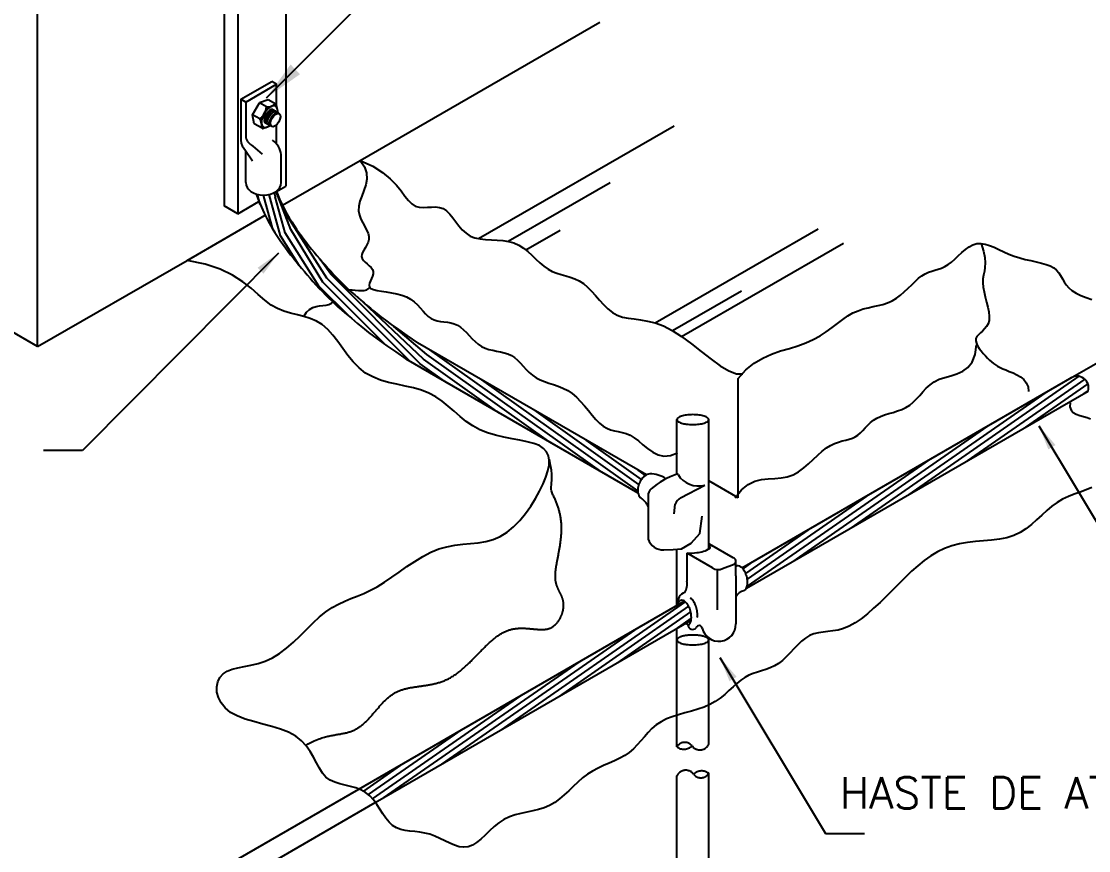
# Model space of a CAD drawing. Header units: millimetres. Extents: x -5087.1 to -5069.7, y -4777 to -4753.4.
# Drawn here: x -5080.63 to -5073.83, y -4772.96 to -4767.67 of the extents above; entities that cross this region are included whole.
import ezdxf

# ---------------------------------------------------------------- set-up
doc = ezdxf.new("R2010")
doc.units = ezdxf.units.MM
doc.header["$LTSCALE"] = 10
doc.linetypes.add('DASHEDX2', pattern=[1.5, 1, -0.5])
doc.layers.add('Termotécnica', color=7, linetype='Continuous')
doc.styles.add('r80', font='romans.shx')

msp = doc.modelspace()

# ---------------------------------------------------------------- linework, layer by layer
at = {"layer": 'Termotécnica', "color": 2}
for p, q in [((-5080.5279, -4769.7464), (-5080.5279, -4761.9472)), ((-5078.9478, -4767.4312), (-5078.9478, -4768.7247)), ((-5079.3392, -4767.5562), (-5079.3392, -4768.8497)), ((-5079.2517, -4767.6067), (-5079.2517, -4768.9002)), ((-5079.2517, -4767.6067), (-5079.2517, -4768.9002)), ((-5079.0599, -4768.1734), (-5079.1153, -4768.1926)), ((-5079.0097, -4768.2024), (-5079.0599, -4768.1734)), ((-5079.1596, -4768.2693), (-5079.1153, -4768.1926)), ((-5079.0692, -4768.2192), (-5079.1153, -4768.1926)), ((-5079.0349, -4768.2357), (-5079.036, -4768.2441)), ((-5079.0224, -4768.24), (-5079.0239, -4768.2511)), ((-5079.0104, -4768.247), (-5079.0118, -4768.258)), ((-5078.9958, -4768.2588), (-5079.0055, -4768.2084)), ((-5079.1485, -4768.3269), (-5079.1596, -4768.2693)), ((-5079.1135, -4768.2959), (-5079.1596, -4768.2693)), ((-5079.0793, -4768.3216), (-5079.0685, -4768.3155)), ((-5078.9984, -4768.2539), (-5078.9991, -4768.2603)), ((-5079.0983, -4768.3559), (-5079.1485, -4768.3269)), ((-5079.0426, -4768.3398), (-5079.091, -4768.3566)), ((-5079.0674, -4768.3286), (-5079.0565, -4768.3224)), ((-5079.0555, -4768.3352), (-5079.0445, -4768.329)), ((-5079.2025, -4768.7013), (-5079.2025, -4768.4977)), ((-5078.976, -4768.7013), (-5078.976, -4768.5235)), ((-5078.9683, -4768.846), (-5078.4727, -4768.5599)), ((-5079.0062, -4768.7584), (-5078.9478, -4768.7247)), ((-5079.2517, -4768.9002), (-5079.3392, -4768.8497)), ((-5079.2517, -4768.9002), (-5079.1178, -4768.8228)), ((-5079.5763, -4769.197), (-5079.0784, -4768.9096)), ((-5078.9943, -4769.1502), (-5080.2413, -4770.4079)), ((-5076.0647, -4770.7108), (-5076.0647, -4769.9504)), ((-5076.4558, -4770.5584), (-5076.4558, -4770.2114)), ((-5076.2532, -4771.0347), (-5076.2532, -4770.2114)), ((-5074.1503, -4770.2503), (-5073.479, -4771.3726)), ((-5080.2413, -4770.4079), (-5080.4913, -4770.4079)), ((-5076.0647, -4770.7108), (-5076.2532, -4770.6019)), ((-5076.4321, -4770.7096), (-5076.2787, -4770.6292)), ((-5076.6395, -4770.6979), (-5076.6395, -4770.9728)), ((-5076.4729, -4770.8109), (-5076.4662, -4770.7508)), ((-5076.4558, -4771.3952), (-5076.4558, -4771.0368)), ((-5076.0982, -4771.0912), (-5076.2491, -4771.0052)), ((-5076.3927, -4771.0628), (-5076.3927, -4771.2399)), ((-5076.2301, -4771.1562), (-5076.3901, -4771.0628)), ((-5076.2, -4771.1666), (-5076.2, -4771.4243)), ((-5076.1647, -4771.1606), (-5076.0904, -4771.1335)), ((-5076.0802, -4771.2075), (-5076.0802, -4771.1184)), ((-5076.0802, -4771.2075), (-5076.0802, -4771.5135)), ((-5076.4558, -4771.6154), (-5076.4558, -4771.5419)), ((-5076.1815, -4771.7267), (-5075.5102, -4772.8491)), ((-5075.5102, -4772.8491), (-5075.2602, -4772.8491))]:
    msp.add_line(p, q, dxfattribs=at)
at = {"layer": 'Termotécnica', "color": 2, "ltscale": 1.6}
for p, q in [((-5079.0709, -4768.1622), (-5077.8143, -4766.9057)), ((-5079.2329, -4768.1709), (-5079.0364, -4768.0575)), ((-5079.2027, -4768.1884), (-5079.0061, -4768.0749)), ((-5079.0061, -4768.0749), (-5079.0364, -4768.0575)), ((-5079.0061, -4768.2064), (-5079.0061, -4768.0749)), ((-5079.2329, -4768.1709), (-5079.2329, -4768.4317)), ((-5079.2027, -4768.1884), (-5079.2329, -4768.1709)), ((-5079.2027, -4768.1884), (-5079.2027, -4768.4142)), ((-5079.0061, -4768.4554), (-5079.0061, -4768.3335)), ((-5079.2034, -4768.4964), (-5079.1594, -4768.5625)), ((-5079.1574, -4768.469), (-5079.0976, -4768.5214))]:
    msp.add_line(p, q, dxfattribs=at)
at = {"layer": 'Termotécnica', "color": 3}
for p, q in [((-5080.5279, -4769.7464), (-5084.2635, -4767.5896)), ((-5078.4727, -4768.5599), (-5076.9478, -4767.6795)), ((-5080.5279, -4769.7464), (-5079.5763, -4769.197)), ((-5076.6504, -4770.5635), (-5078.1085, -4769.7217)), ((-5076.7024, -4770.6801), (-5078.1798, -4769.8271)), ((-5076.0412, -4771.1559), (-5073.9382, -4769.9417)), ((-5076.0131, -4771.2863), (-5073.8364, -4770.0295)), ((-5078.4822, -4772.5652), (-5076.4087, -4771.3681)), ((-5078.3769, -4772.651), (-5076.3657, -4771.4899))]:
    msp.add_line(p, q, dxfattribs=at)
at = {"layer": 'Termotécnica', "color": 1}
for p, q in [((-5077.7191, -4769.0585), (-5076.4729, -4768.339)), ((-5077.53, -4769.0757), (-5076.8805, -4768.7007)), ((-5079.1103, -4768.8409), (-5079.1278, -4768.777)), ((-5079.0301, -4768.9975), (-5079.0891, -4768.7819)), ((-5078.9812, -4769.04), (-5079.053, -4768.7776)), ((-5078.9508, -4769.0208), (-5079.0154, -4768.7915)), ((-5078.9145, -4769.001), (-5079.0087, -4768.7582)), ((-5078.685, -4769.3098), (-5078.9641, -4768.8722)), ((-5076.5943, -4769.5957), (-5075.555, -4768.9957)), ((-5078.8611, -4769.2299), (-5078.9812, -4769.04)), ((-5078.736, -4769.3605), (-5078.9508, -4769.0208)), ((-5078.7105, -4769.3352), (-5078.9145, -4769.001)), ((-5077.4189, -4769.1308), (-5077.1986, -4769.0037)), ((-5076.4262, -4769.6827), (-5075.3941, -4769.0869)), ((-5078.6595, -4769.2844), (-5078.7251, -4769.1943)), ((-5078.3126, -4769.7351), (-5078.7105, -4769.3352)), ((-5078.1577, -4769.8399), (-5078.685, -4769.3098)), ((-5078.0914, -4769.8556), (-5078.6595, -4769.2844)), ((-5078.5441, -4769.5534), (-5078.736, -4769.3605)), ((-5076.4846, -4769.6447), (-5076.0441, -4769.3903)), ((-5078.0706, -4769.8262), (-5078.4929, -4769.4283)), ((-5078.0497, -4769.7969), (-5078.2584, -4769.6177)), ((-5077.2586, -4770.359), (-5078.0497, -4769.7969)), ((-5076.9272, -4770.5503), (-5078.0289, -4769.7676)), ((-5077.9214, -4769.9763), (-5078.0914, -4769.8556)), ((-5077.59, -4770.1677), (-5078.0706, -4769.8262)), ((-5073.8951, -4769.9358), (-5074.9794, -4770.6895)), ((-5076.7045, -4770.6644), (-5077.6975, -4769.959)), ((-5073.8578, -4769.9537), (-5074.6075, -4770.4748)), ((-5073.8377, -4769.9835), (-5074.2357, -4770.2601)), ((-5074.1061, -4770.0386), (-5075.3513, -4770.9042)), ((-5073.8353, -4770.0256), (-5073.8638, -4770.0454)), ((-5076.6984, -4770.6247), (-5077.3661, -4770.1503)), ((-5074.4779, -4770.2533), (-5075.7231, -4771.1189)), ((-5076.6819, -4770.5923), (-5077.0347, -4770.3416)), ((-5074.8498, -4770.468), (-5076.0083, -4771.2733)), ((-5076.6558, -4770.5667), (-5076.7033, -4770.533)), ((-5075.2217, -4770.6827), (-5076.0076, -4771.229)), ((-5075.5936, -4770.8974), (-5076.0179, -4771.1924)), ((-5075.9654, -4771.1121), (-5076.0362, -4771.1613)), ((-5076.4028, -4771.3723), (-5077.5825, -4772.1924)), ((-5076.381, -4771.401), (-5077.2106, -4771.9777)), ((-5076.3682, -4771.4359), (-5076.8388, -4771.763)), ((-5076.364, -4771.4768), (-5076.4669, -4771.5483)), ((-5076.6984, -4771.534), (-5077.9544, -4772.4071)), ((-5077.081, -4771.7562), (-5078.3262, -4772.6218)), ((-5077.4529, -4771.9709), (-5078.3961, -4772.6266)), ((-5077.8248, -4772.1856), (-5078.4218, -4772.6006)), ((-5078.1966, -4772.4003), (-5078.4532, -4772.5787))]:
    msp.add_line(p, q, dxfattribs=at)
at = {"layer": 'Termotécnica', "color": 1, "linetype": 'DASHEDX2'}
for p, q in [((-5073.9382, -4769.9417), (-5072.2995, -4768.9956)), ((-5076.4558, -4772.2961), (-5076.4558, -4771.6154)), ((-5076.2532, -4772.28), (-5076.2532, -4771.6154)), ((-5076.4558, -4773.6246), (-5076.4558, -4772.481)), ((-5076.2532, -4773.6246), (-5076.2532, -4772.4649)), ((-5080.5883, -4773.7811), (-5078.4822, -4772.5652)), ((-5080.483, -4773.867), (-5078.3769, -4772.651))]:
    msp.add_line(p, q, dxfattribs=at)
at = {"layer": 'Termotécnica', "color": 2}
for points in [[(-5078.4727, -4768.5599), (-5078.4453, -4768.6006), (-5078.4324, -4768.6403), (-5078.4309, -4768.6791), (-5078.4375, -4768.7166), (-5078.4491, -4768.7528), (-5078.4626, -4768.7875), (-5078.4747, -4768.8205), (-5078.4824, -4768.8518), (-5078.4833, -4768.8812), (-5078.4783, -4768.9087), (-5078.469, -4768.9346), (-5078.4571, -4768.959), (-5078.4444, -4768.9821), (-5078.4325, -4769.0039), (-5078.4231, -4769.0246), (-5078.418, -4769.0444), (-5078.4183, -4769.0634), (-5078.423, -4769.0816), (-5078.4307, -4769.099), (-5078.44, -4769.1155), (-5078.4494, -4769.1312), (-5078.4576, -4769.1461), (-5078.4629, -4769.1601), (-5078.4641, -4769.1732), (-5078.4601, -4769.1855), (-5078.4518, -4769.1972), (-5078.4407, -4769.2084), (-5078.4281, -4769.2196), (-5078.4154, -4769.2309), (-5078.404, -4769.2426), (-5078.3953, -4769.2549), (-5078.3907, -4769.2681), (-5078.3911, -4769.2824), (-5078.3952, -4769.2973), (-5078.4014, -4769.3125), (-5078.408, -4769.3274), (-5078.4134, -4769.3418), (-5078.4157, -4769.355), (-5078.4135, -4769.3666), (-5078.4048, -4769.3762), (-5078.3887, -4769.3836), (-5078.3661, -4769.3892), (-5078.3385, -4769.3939), (-5078.3074, -4769.3984), (-5078.2743, -4769.4035), (-5078.2407, -4769.4099), (-5078.2081, -4769.4184), (-5078.1781, -4769.4298), (-5078.1518, -4769.4445), (-5078.1289, -4769.4618), (-5078.1086, -4769.4808), (-5078.0902, -4769.5005), (-5078.0731, -4769.5199), (-5078.0565, -4769.5381), (-5078.0397, -4769.5541), (-5078.022, -4769.567), (-5078.0029, -4769.576), (-5077.9826, -4769.5819), (-5077.9614, -4769.5858), (-5077.9396, -4769.5886), (-5077.9176, -4769.5914), (-5077.8957, -4769.5953), (-5077.8743, -4769.6012), (-5077.8536, -4769.6102), (-5077.834, -4769.623), (-5077.8153, -4769.639), (-5077.7969, -4769.6572), (-5077.7787, -4769.6765), (-5077.7603, -4769.696), (-5077.7413, -4769.7146), (-5077.7214, -4769.7315), (-5077.7003, -4769.7455), (-5077.6777, -4769.7561), (-5077.654, -4769.7639), (-5077.6294, -4769.7697), (-5077.6046, -4769.7746), (-5077.5799, -4769.7794), (-5077.5556, -4769.7851), (-5077.5323, -4769.7926), (-5077.5103, -4769.8029), (-5077.4899, -4769.8166), (-5077.4708, -4769.8331), (-5077.4524, -4769.8517), (-5077.4341, -4769.8714), (-5077.4155, -4769.8914), (-5077.396, -4769.9109), (-5077.3751, -4769.9289), (-5077.3523, -4769.9448), (-5077.3271, -4769.9579), (-5077.3, -4769.9688), (-5077.2714, -4769.9787), (-5077.2418, -4769.9884), (-5077.2116, -4769.9989), (-5077.1814, -4770.0113), (-5077.1516, -4770.0264), (-5077.1228, -4770.0453), (-5077.0952, -4770.0686), (-5077.0689, -4770.0954), (-5077.0436, -4770.1242), (-5077.0191, -4770.1538), (-5076.9952, -4770.1828), (-5076.9717, -4770.2099), (-5076.9485, -4770.2338), (-5076.9252, -4770.253), (-5076.9019, -4770.2669), (-5076.8782, -4770.2764), (-5076.8543, -4770.283), (-5076.83, -4770.2883), (-5076.8053, -4770.2939), (-5076.78, -4770.3011), (-5076.7542, -4770.3116), (-5076.7277, -4770.3268), (-5076.7005, -4770.3476), (-5076.6721, -4770.3718), (-5076.6421, -4770.3964), (-5076.6101, -4770.4185), (-5076.5757, -4770.4352), (-5076.5383, -4770.4435), (-5076.4976, -4770.4404), (-5076.4531, -4770.4231)], [(-5078.4727, -4768.5599), (-5078.3937, -4768.5971), (-5078.3308, -4768.6367), (-5078.2814, -4768.6773), (-5078.2429, -4768.7171), (-5078.2127, -4768.7546), (-5078.1881, -4768.7883), (-5078.1664, -4768.8166), (-5078.1452, -4768.8378), (-5078.1222, -4768.851), (-5078.0975, -4768.8576), (-5078.0717, -4768.8595), (-5078.0452, -4768.8587), (-5078.0187, -4768.8572), (-5077.9927, -4768.8568), (-5077.9677, -4768.8597), (-5077.9444, -4768.8676), (-5077.923, -4768.8821), (-5077.903, -4768.9019), (-5077.8837, -4768.9256), (-5077.8644, -4768.9513), (-5077.8443, -4768.9775), (-5077.8227, -4769.0024), (-5077.799, -4769.0244), (-5077.7723, -4769.0419), (-5077.7422, -4769.0536), (-5077.7092, -4769.0606), (-5077.6741, -4769.0643), (-5077.6377, -4769.0662), (-5077.6008, -4769.0678), (-5077.5641, -4769.0706), (-5077.5285, -4769.076), (-5077.4946, -4769.0854), (-5077.4631, -4769.1001), (-5077.4337, -4769.119), (-5077.4061, -4769.141), (-5077.3796, -4769.1648), (-5077.3538, -4769.1892), (-5077.3284, -4769.2128), (-5077.3028, -4769.2344), (-5077.2766, -4769.2528), (-5077.2494, -4769.2671), (-5077.2214, -4769.2781), (-5077.1929, -4769.2871), (-5077.1641, -4769.2952), (-5077.1354, -4769.3038), (-5077.1068, -4769.3141), (-5077.0789, -4769.3272), (-5077.0517, -4769.3445), (-5077.0255, -4769.3668), (-5076.9999, -4769.3928), (-5076.9746, -4769.4213), (-5076.949, -4769.4506), (-5076.9228, -4769.4792), (-5076.8955, -4769.5058), (-5076.8667, -4769.5286), (-5076.836, -4769.5463), (-5076.8029, -4769.558), (-5076.7673, -4769.5652), (-5076.7288, -4769.5704), (-5076.6872, -4769.5757), (-5076.6424, -4769.5834), (-5076.5941, -4769.5958), (-5076.542, -4769.6152), (-5076.486, -4769.6438), (-5076.4261, -4769.6828), (-5076.3638, -4769.729), (-5076.3007, -4769.7782), (-5076.2386, -4769.8262), (-5076.1793, -4769.8686), (-5076.1244, -4769.9012), (-5076.0758, -4769.9198), (-5076.0351, -4769.9201)], [(-5076.0647, -4769.9504), (-5076.0165, -4769.8951), (-5075.9643, -4769.8522), (-5075.9093, -4769.8193), (-5075.8526, -4769.7941), (-5075.7956, -4769.7743), (-5075.7393, -4769.7575), (-5075.6851, -4769.7414), (-5075.6341, -4769.7235), (-5075.5872, -4769.7022), (-5075.5442, -4769.678), (-5075.5045, -4769.6519), (-5075.4675, -4769.6251), (-5075.4325, -4769.5986), (-5075.3991, -4769.5736), (-5075.3665, -4769.5511), (-5075.3343, -4769.5322), (-5075.3019, -4769.5177), (-5075.2695, -4769.5069), (-5075.2372, -4769.4985), (-5075.2052, -4769.4915), (-5075.1738, -4769.4848), (-5075.1432, -4769.4772), (-5075.1135, -4769.4677), (-5075.085, -4769.4551), (-5075.0578, -4769.4388), (-5075.0319, -4769.4193), (-5075.0072, -4769.3977), (-5074.9833, -4769.3751), (-5074.9604, -4769.3525), (-5074.9381, -4769.3309), (-5074.9164, -4769.3114), (-5074.8951, -4769.295), (-5074.874, -4769.2825), (-5074.8532, -4769.2731), (-5074.8325, -4769.2657), (-5074.8119, -4769.2594), (-5074.7913, -4769.2531), (-5074.7707, -4769.2458), (-5074.7499, -4769.2364), (-5074.7288, -4769.2238), (-5074.7075, -4769.2075), (-5074.6859, -4769.1884), (-5074.6638, -4769.1678), (-5074.6413, -4769.1471), (-5074.6182, -4769.1277), (-5074.5945, -4769.1108), (-5074.57, -4769.098), (-5074.5448, -4769.0904), (-5074.5188, -4769.0891), (-5074.4919, -4769.0933), (-5074.464, -4769.1019), (-5074.435, -4769.1138), (-5074.405, -4769.1277), (-5074.3737, -4769.1425), (-5074.3412, -4769.1572), (-5074.3074, -4769.1705), (-5074.2723, -4769.1816), (-5074.2367, -4769.1908), (-5074.2012, -4769.1989), (-5074.1668, -4769.2064), (-5074.1342, -4769.2141), (-5074.1041, -4769.2226), (-5074.0775, -4769.2325), (-5074.0551, -4769.2446), (-5074.0374, -4769.2592), (-5074.0233, -4769.2761), (-5074.0115, -4769.2945), (-5074.0006, -4769.3139), (-5073.9893, -4769.3338), (-5073.9762, -4769.3534), (-5073.96, -4769.3724), (-5073.9394, -4769.3899), (-5073.9133, -4769.4057), (-5073.8827, -4769.42), (-5073.8489, -4769.4332), (-5073.8132, -4769.4459)], [(-5074.5188, -4769.0891), (-5074.5029, -4769.1382), (-5074.4945, -4769.1788), (-5074.4919, -4769.2127), (-5074.4935, -4769.2415), (-5074.4976, -4769.2669), (-5074.5025, -4769.2905), (-5074.5064, -4769.3142), (-5074.5077, -4769.3395), (-5074.5052, -4769.3677), (-5074.4996, -4769.3983), (-5074.4921, -4769.4304), (-5074.4838, -4769.4629), (-5074.476, -4769.4951), (-5074.47, -4769.5259), (-5074.4668, -4769.5544), (-5074.4677, -4769.5797), (-5074.4734, -4769.6011), (-5074.4832, -4769.619), (-5074.4955, -4769.6343), (-5074.5092, -4769.6475), (-5074.5229, -4769.6595), (-5074.5353, -4769.671), (-5074.545, -4769.6827), (-5074.5508, -4769.6953), (-5074.5516, -4769.7095), (-5074.5479, -4769.7248), (-5074.5406, -4769.741), (-5074.5304, -4769.7576), (-5074.518, -4769.7742), (-5074.5044, -4769.7904), (-5074.4903, -4769.8058), (-5074.4766, -4769.8199), (-5074.4637, -4769.8324), (-5074.4514, -4769.8436), (-5074.4392, -4769.8536), (-5074.4265, -4769.8627), (-5074.4128, -4769.8712), (-5074.3977, -4769.8793), (-5074.3805, -4769.8873), (-5074.3608, -4769.8955), (-5074.3384, -4769.9042), (-5074.3143, -4769.9139), (-5074.29, -4769.9255), (-5074.267, -4769.9394), (-5074.2465, -4769.9565), (-5074.2302, -4769.9775), (-5074.2193, -4770.0028), (-5074.2154, -4770.0334)], [(-5073.8136, -4770.6445), (-5073.8498, -4770.6597), (-5073.8871, -4770.6736), (-5073.9247, -4770.6873), (-5073.9622, -4770.7021), (-5073.999, -4770.719), (-5074.0343, -4770.7392), (-5074.068, -4770.7634), (-5074.1004, -4770.7908), (-5074.1324, -4770.8201), (-5074.1646, -4770.85), (-5074.1977, -4770.8792), (-5074.2326, -4770.9064), (-5074.2699, -4770.9303), (-5074.3104, -4770.9497), (-5074.3545, -4770.9637), (-5074.4017, -4770.9733), (-5074.4512, -4770.9797), (-5074.5022, -4770.9846), (-5074.5539, -4770.9891), (-5074.6054, -4770.9948), (-5074.6561, -4771.0029), (-5074.7051, -4771.015), (-5074.7518, -4771.032), (-5074.7963, -4771.0537), (-5074.8391, -4771.0797), (-5074.8806, -4771.1095), (-5074.9211, -4771.1424), (-5074.9609, -4771.178), (-5075.0006, -4771.2158), (-5075.0405, -4771.2552), (-5075.0808, -4771.2956), (-5075.1214, -4771.3361), (-5075.1621, -4771.3759), (-5075.2026, -4771.4138), (-5075.2427, -4771.4489), (-5075.2821, -4771.4803), (-5075.3207, -4771.507), (-5075.3581, -4771.528), (-5075.3941, -4771.5427), (-5075.4288, -4771.5523), (-5075.4621, -4771.5582), (-5075.4942, -4771.5621), (-5075.525, -4771.5654), (-5075.5546, -4771.5697), (-5075.5831, -4771.5765), (-5075.6103, -4771.5873), (-5075.6365, -4771.6032), (-5075.6619, -4771.6234), (-5075.6866, -4771.6467), (-5075.7109, -4771.6718), (-5075.735, -4771.6974), (-5075.7593, -4771.7224), (-5075.784, -4771.7454), (-5075.8092, -4771.7652), (-5075.8352, -4771.7809), (-5075.8618, -4771.7933), (-5075.8888, -4771.8033), (-5075.916, -4771.8119), (-5075.9433, -4771.8203), (-5075.9703, -4771.8294), (-5075.9969, -4771.8404), (-5076.0229, -4771.8542), (-5076.0481, -4771.8715), (-5076.0731, -4771.8919), (-5076.0983, -4771.9143), (-5076.1242, -4771.9379), (-5076.1513, -4771.9618), (-5076.1802, -4771.9851), (-5076.2114, -4772.0069), (-5076.2455, -4772.0262), (-5076.2826, -4772.0424), (-5076.3221, -4772.0562), (-5076.3631, -4772.0684), (-5076.4046, -4772.0799), (-5076.4457, -4772.0915), (-5076.4855, -4772.1041), (-5076.5229, -4772.1186), (-5076.5571, -4772.1359), (-5076.5874, -4772.1565), (-5076.6145, -4772.1798), (-5076.6392, -4772.2051), (-5076.6625, -4772.2315), (-5076.6852, -4772.2582), (-5076.7082, -4772.2843), (-5076.7325, -4772.3091), (-5076.7589, -4772.3316), (-5076.7882, -4772.3513), (-5076.8199, -4772.3688), (-5076.8534, -4772.3848), (-5076.888, -4772.4002), (-5076.9233, -4772.4157), (-5076.9584, -4772.4321), (-5076.9929, -4772.4503), (-5077.026, -4772.471), (-5077.0574, -4772.4947), (-5077.0874, -4772.5208), (-5077.1165, -4772.5482), (-5077.1451, -4772.5759), (-5077.174, -4772.6029), (-5077.2034, -4772.6282), (-5077.2341, -4772.6508), (-5077.2665, -4772.6697), (-5077.3009, -4772.6842), (-5077.3369, -4772.6952), (-5077.3741, -4772.7041), (-5077.4119, -4772.7119), (-5077.4496, -4772.72), (-5077.4868, -4772.7297), (-5077.5229, -4772.7421), (-5077.5573, -4772.7586), (-5077.5897, -4772.7799), (-5077.6201, -4772.8047), (-5077.6492, -4772.8314), (-5077.6771, -4772.8583), (-5077.7044, -4772.8837), (-5077.7314, -4772.9058), (-5077.7584, -4772.923), (-5077.7858, -4772.9336), (-5077.8141, -4772.9363), (-5077.8431, -4772.9323), (-5077.8728, -4772.9231), (-5077.9031, -4772.9102), (-5077.934, -4772.8953), (-5077.9653, -4772.8798), (-5077.9971, -4772.8653), (-5078.0292, -4772.8535), (-5078.0616, -4772.8454), (-5078.0939, -4772.8401), (-5078.1257, -4772.8365), (-5078.1568, -4772.8331), (-5078.1868, -4772.8288), (-5078.2154, -4772.8222), (-5078.2421, -4772.8121), (-5078.2667, -4772.7972), (-5078.2889, -4772.7766), (-5078.3094, -4772.7513), (-5078.3289, -4772.723), (-5078.3483, -4772.693), (-5078.3682, -4772.6629), (-5078.3894, -4772.6341), (-5078.4127, -4772.6082), (-5078.4388, -4772.5866), (-5078.4683, -4772.5704), (-5078.5003, -4772.5584), (-5078.534, -4772.5491), (-5078.5683, -4772.541), (-5078.6021, -4772.5325), (-5078.6345, -4772.522), (-5078.6645, -4772.5079), (-5078.6911, -4772.4888), (-5078.7136, -4772.4634), (-5078.7333, -4772.433), (-5078.7519, -4772.3989), (-5078.7708, -4772.3627), (-5078.7919, -4772.326), (-5078.8167, -4772.2903), (-5078.8468, -4772.257), (-5078.884, -4772.2278), (-5078.9291, -4772.2037), (-5078.9806, -4772.1837), (-5079.0363, -4772.1667), (-5079.094, -4772.1511), (-5079.1513, -4772.1356), (-5079.2062, -4772.119), (-5079.2563, -4772.0997), (-5079.2995, -4772.0766), (-5079.3339, -4772.0486), (-5079.3595, -4772.0168), (-5079.3766, -4771.9828), (-5079.3856, -4771.9479), (-5079.3867, -4771.9138), (-5079.3805, -4771.8818), (-5079.3671, -4771.8535), (-5079.347, -4771.8304), (-5079.3206, -4771.8135), (-5079.2887, -4771.8013), (-5079.2521, -4771.7923), (-5079.2119, -4771.7845), (-5079.169, -4771.7761), (-5079.1241, -4771.7654), (-5079.0783, -4771.7505), (-5079.0324, -4771.7296), (-5078.9872, -4771.7016), (-5078.9427, -4771.6675), (-5078.8991, -4771.6292), (-5078.8562, -4771.5884), (-5078.8139, -4771.5469), (-5078.7724, -4771.5065), (-5078.7314, -4771.469), (-5078.6911, -4771.436), (-5078.6512, -4771.409), (-5078.6117, -4771.3868), (-5078.5721, -4771.3682), (-5078.5323, -4771.3515), (-5078.4919, -4771.3354), (-5078.4507, -4771.3184), (-5078.4083, -4771.2991), (-5078.3646, -4771.2759), (-5078.3193, -4771.248), (-5078.2725, -4771.2163), (-5078.2245, -4771.1824), (-5078.1754, -4771.148), (-5078.1255, -4771.1146), (-5078.0749, -4771.0837), (-5078.024, -4771.0569), (-5077.9728, -4771.0357), (-5077.9217, -4771.0212), (-5077.8707, -4771.0119), (-5077.8202, -4771.0059), (-5077.7703, -4771.0012), (-5077.7212, -4770.9958), (-5077.6732, -4770.9878), (-5077.6264, -4770.975), (-5077.5811, -4770.9556), (-5077.5374, -4770.9282), (-5077.4958, -4770.8937), (-5077.4566, -4770.8535), (-5077.42, -4770.8092), (-5077.3866, -4770.7623), (-5077.3565, -4770.7142), (-5077.3302, -4770.6665), (-5077.308, -4770.6206), (-5077.2903, -4770.5778), (-5077.2775, -4770.5384), (-5077.2701, -4770.5024), (-5077.2687, -4770.4701), (-5077.2736, -4770.4413), (-5077.2855, -4770.4162), (-5077.3047, -4770.3949), (-5077.3317, -4770.3774), (-5077.3668, -4770.3636), (-5077.4086, -4770.3525), (-5077.4556, -4770.3429), (-5077.5061, -4770.3337), (-5077.5586, -4770.3236), (-5077.6114, -4770.3115), (-5077.6629, -4770.2962), (-5077.7116, -4770.2766), (-5077.7563, -4770.2518), (-5077.7977, -4770.2229), (-5077.8367, -4770.1912), (-5077.8745, -4770.1583), (-5077.9122, -4770.1255), (-5077.9508, -4770.0943), (-5077.9914, -4770.0661), (-5078.0352, -4770.0423), (-5078.0827, -4770.0238), (-5078.1333, -4770.0094), (-5078.1858, -4769.9975), (-5078.2392, -4769.9863), (-5078.2923, -4769.9742), (-5078.344, -4769.9593), (-5078.3932, -4769.9401), (-5078.4388, -4769.9148), (-5078.48, -4769.8823), (-5078.5174, -4769.8441), (-5078.552, -4769.8021), (-5078.5846, -4769.7584), (-5078.6163, -4769.7149), (-5078.6479, -4769.6738), (-5078.6804, -4769.6369), (-5078.7148, -4769.6064), (-5078.7517, -4769.5835), (-5078.7909, -4769.5669), (-5078.8317, -4769.5545), (-5078.8736, -4769.5441), (-5078.9161, -4769.5338), (-5078.9586, -4769.5213), (-5079.0005, -4769.5047), (-5079.0413, -4769.4818), (-5079.081, -4769.4514), (-5079.1223, -4769.4148), (-5079.1681, -4769.3746), (-5079.2216, -4769.3328), (-5079.286, -4769.2919), (-5079.3643, -4769.2541), (-5079.4598, -4769.2218), (-5079.5763, -4769.197)], [(-5078.5443, -4769.3849), (-5078.5423, -4769.3845), (-5078.5236, -4769.3846), (-5078.5042, -4769.3865), (-5078.4846, -4769.3887), (-5078.4655, -4769.3899), (-5078.4475, -4769.3888), (-5078.4311, -4769.3841), (-5078.4171, -4769.3743)], [(-5078.8317, -4769.5545), (-5078.8147, -4769.5277), (-5078.7956, -4769.5094), (-5078.7751, -4769.4979), (-5078.7537, -4769.4912), (-5078.7322, -4769.4877), (-5078.711, -4769.4856), (-5078.6909, -4769.483), (-5078.6724, -4769.4782), (-5078.656, -4769.4698), (-5078.647, -4769.4629)], [(-5076.0852, -4770.7095), (-5076.0444, -4770.6589), (-5076.0024, -4770.6249), (-5075.9597, -4770.604), (-5075.9168, -4770.5928), (-5075.8741, -4770.5878), (-5075.8323, -4770.5857), (-5075.7917, -4770.5829), (-5075.7528, -4770.5761), (-5075.716, -4770.5626), (-5075.6813, -4770.5432), (-5075.6483, -4770.5195), (-5075.617, -4770.493), (-5075.5871, -4770.4655), (-5075.5583, -4770.4385), (-5075.5305, -4770.4135), (-5075.5035, -4770.3922), (-5075.4771, -4770.3758), (-5075.4514, -4770.3636), (-5075.4265, -4770.3546), (-5075.4026, -4770.3477), (-5075.3798, -4770.342), (-5075.3582, -4770.3363), (-5075.3381, -4770.3297), (-5075.3195, -4770.321), (-5075.3024, -4770.3096), (-5075.2865, -4770.2958), (-5075.2711, -4770.2804), (-5075.2557, -4770.264), (-5075.2397, -4770.2473), (-5075.2226, -4770.231), (-5075.2039, -4770.2158), (-5075.1829, -4770.2024), (-5075.1594, -4770.1913), (-5075.1337, -4770.182), (-5075.1066, -4770.1736), (-5075.0787, -4770.1654), (-5075.0506, -4770.1566), (-5075.0231, -4770.1466), (-5074.9967, -4770.1344), (-5074.9722, -4770.1194), (-5074.9499, -4770.1011), (-5074.9292, -4770.0801), (-5074.9091, -4770.0576), (-5074.8887, -4770.0343), (-5074.8671, -4770.0115), (-5074.8433, -4769.9899), (-5074.8163, -4769.9707), (-5074.7852, -4769.9548), (-5074.7497, -4769.9426), (-5074.7114, -4769.9318), (-5074.6725, -4769.9195), (-5074.6352, -4769.9028), (-5074.6018, -4769.8788), (-5074.5744, -4769.8447), (-5074.5553, -4769.7974), (-5074.5467, -4769.7342)], [(-5073.9502, -4770.1039), (-5073.9524, -4770.1312), (-5073.9454, -4770.1516), (-5073.9311, -4770.1667), (-5073.9117, -4770.1776), (-5073.8889, -4770.1857), (-5073.8649, -4770.1924), (-5073.8416, -4770.1989), (-5073.8209, -4770.2066)], [(-5078.82, -4772.2866), (-5078.8051, -4772.2779), (-5078.7913, -4772.2703), (-5078.7785, -4772.2637), (-5078.7665, -4772.258), (-5078.7553, -4772.2531), (-5078.7448, -4772.2489), (-5078.735, -4772.2453), (-5078.7258, -4772.2421), (-5078.7171, -4772.2392), (-5078.7088, -4772.2367), (-5078.701, -4772.2344), (-5078.6934, -4772.2324), (-5078.6862, -4772.2305), (-5078.6792, -4772.2288), (-5078.6723, -4772.2273), (-5078.6656, -4772.2259), (-5078.6589, -4772.2245), (-5078.6523, -4772.2233), (-5078.6458, -4772.222), (-5078.6393, -4772.2209), (-5078.6328, -4772.2197), (-5078.6264, -4772.2186), (-5078.6201, -4772.2176), (-5078.6139, -4772.2165), (-5078.6077, -4772.2154), (-5078.6015, -4772.2144), (-5078.5955, -4772.2133), (-5078.5895, -4772.2122), (-5078.5835, -4772.211), (-5078.5777, -4772.2098), (-5078.5718, -4772.2086), (-5078.5661, -4772.2073), (-5078.5604, -4772.206), (-5078.5548, -4772.2045), (-5078.5493, -4772.203), (-5078.5438, -4772.2014), (-5078.5384, -4772.1997), (-5078.5331, -4772.1978), (-5078.5278, -4772.1959), (-5078.5226, -4772.1939), (-5078.5175, -4772.1917), (-5078.5125, -4772.1894), (-5078.5075, -4772.187), (-5078.5026, -4772.1844), (-5078.4977, -4772.1818), (-5078.4929, -4772.179), (-5078.4882, -4772.1761), (-5078.4835, -4772.1731), (-5078.4789, -4772.17), (-5078.4743, -4772.1668), (-5078.4698, -4772.1635), (-5078.4654, -4772.1601), (-5078.461, -4772.1566), (-5078.4566, -4772.153), (-5078.4523, -4772.1493), (-5078.448, -4772.1455), (-5078.4438, -4772.1417), (-5078.4396, -4772.1378), (-5078.4355, -4772.1338), (-5078.4314, -4772.1298), (-5078.4273, -4772.1257), (-5078.4232, -4772.1216), (-5078.4192, -4772.1174), (-5078.4152, -4772.1131), (-5078.4112, -4772.1088), (-5078.4073, -4772.1045), (-5078.4034, -4772.1001), (-5078.3995, -4772.0957), (-5078.3956, -4772.0913), (-5078.3917, -4772.0869), (-5078.3878, -4772.0824), (-5078.384, -4772.078), (-5078.3801, -4772.0735), (-5078.3763, -4772.069), (-5078.3725, -4772.0645), (-5078.3686, -4772.06), (-5078.3648, -4772.0556), (-5078.361, -4772.0511), (-5078.3571, -4772.0467), (-5078.3533, -4772.0423), (-5078.3495, -4772.0379), (-5078.3456, -4772.0335), (-5078.3417, -4772.0292), (-5078.3378, -4772.0249), (-5078.334, -4772.0206), (-5078.33, -4772.0164), (-5078.3261, -4772.0123), (-5078.3221, -4772.0082), (-5078.3182, -4772.0041), (-5078.3142, -4772.0001), (-5078.3101, -4771.9962), (-5078.3061, -4771.9924), (-5078.302, -4771.9886), (-5078.2978, -4771.9849), (-5078.2937, -4771.9813), (-5078.2894, -4771.9778), (-5078.2852, -4771.9744), (-5078.2809, -4771.9711), (-5078.2766, -4771.9678), (-5078.2722, -4771.9647), (-5078.2678, -4771.9617), (-5078.2633, -4771.9588), (-5078.2588, -4771.9559), (-5078.2542, -4771.9532), (-5078.2496, -4771.9507), (-5078.2449, -4771.9482), (-5078.2402, -4771.9458), (-5078.2354, -4771.9436), (-5078.2306, -4771.9414), (-5078.2257, -4771.9394), (-5078.2208, -4771.9374), (-5078.2159, -4771.9356), (-5078.2108, -4771.9338), (-5078.2058, -4771.9321), (-5078.2007, -4771.9305), (-5078.1955, -4771.929), (-5078.1903, -4771.9276), (-5078.1851, -4771.9262), (-5078.1798, -4771.9249), (-5078.1745, -4771.9236), (-5078.1692, -4771.9225), (-5078.1638, -4771.9213), (-5078.1584, -4771.9203), (-5078.1529, -4771.9192), (-5078.1475, -4771.9182), (-5078.142, -4771.9173), (-5078.1364, -4771.9164), (-5078.1308, -4771.9155), (-5078.1253, -4771.9146), (-5078.1196, -4771.9138), (-5078.114, -4771.913), (-5078.1083, -4771.9121), (-5078.1026, -4771.9113), (-5078.0969, -4771.9105), (-5078.0912, -4771.9097), (-5078.0854, -4771.9089), (-5078.0797, -4771.9081), (-5078.0739, -4771.9073), (-5078.0681, -4771.9064), (-5078.0623, -4771.9056), (-5078.0564, -4771.9047), (-5078.0506, -4771.9038), (-5078.0447, -4771.9028), (-5078.0389, -4771.9018), (-5078.033, -4771.9008), (-5078.0272, -4771.8997), (-5078.0213, -4771.8986), (-5078.0154, -4771.8974), (-5078.0095, -4771.8961), (-5078.0036, -4771.8948), (-5077.9977, -4771.8934), (-5077.9919, -4771.892), (-5077.986, -4771.8905), (-5077.9801, -4771.8889), (-5077.9742, -4771.8872), (-5077.9684, -4771.8854), (-5077.9625, -4771.8835), (-5077.9567, -4771.8816), (-5077.9508, -4771.8795), (-5077.945, -4771.8773), (-5077.9392, -4771.875), (-5077.9334, -4771.8726), (-5077.9276, -4771.8701), (-5077.9218, -4771.8675), (-5077.916, -4771.8647), (-5077.9103, -4771.8619), (-5077.9045, -4771.8589), (-5077.8988, -4771.8557), (-5077.8931, -4771.8525), (-5077.8875, -4771.8491), (-5077.8818, -4771.8456), (-5077.8762, -4771.8419), (-5077.8706, -4771.8382), (-5077.865, -4771.8343), (-5077.8594, -4771.8303), (-5077.8539, -4771.8263), (-5077.8483, -4771.8221), (-5077.8428, -4771.8178), (-5077.8373, -4771.8134), (-5077.8318, -4771.8089), (-5077.8264, -4771.8043), (-5077.8209, -4771.7997), (-5077.8155, -4771.795), (-5077.8101, -4771.7902), (-5077.8047, -4771.7853), (-5077.7993, -4771.7804), (-5077.7939, -4771.7754), (-5077.7886, -4771.7703), (-5077.7833, -4771.7653), (-5077.7779, -4771.7601), (-5077.7726, -4771.755), (-5077.7674, -4771.7498), (-5077.7621, -4771.7445), (-5077.7568, -4771.7393), (-5077.7516, -4771.734), (-5077.7463, -4771.7287), (-5077.7411, -4771.7234), (-5077.7359, -4771.7181), (-5077.7307, -4771.7128), (-5077.7255, -4771.7075), (-5077.7203, -4771.7022), (-5077.7151, -4771.6969), (-5077.71, -4771.6916), (-5077.7048, -4771.6864), (-5077.6997, -4771.6812), (-5077.6946, -4771.676), (-5077.6894, -4771.6708), (-5077.6843, -4771.6657), (-5077.6792, -4771.6607), (-5077.6741, -4771.6557), (-5077.669, -4771.6507), (-5077.6639, -4771.6459), (-5077.6589, -4771.641), (-5077.6538, -4771.6363), (-5077.6487, -4771.6316), (-5077.6437, -4771.627), (-5077.6386, -4771.6225), (-5077.6336, -4771.6181), (-5077.6285, -4771.6138), (-5077.6235, -4771.6095), (-5077.6185, -4771.6054), (-5077.6134, -4771.6014), (-5077.6084, -4771.5975), (-5077.6034, -4771.5937), (-5077.5984, -4771.59), (-5077.5933, -4771.5865), (-5077.5883, -4771.5831), (-5077.5833, -4771.5798), (-5077.5783, -4771.5767), (-5077.5733, -4771.5737), (-5077.5683, -4771.5708), (-5077.5633, -4771.5681), (-5077.5583, -4771.5655), (-5077.5533, -4771.5631), (-5077.5483, -4771.5609), (-5077.5433, -4771.5587), (-5077.5383, -4771.5567), (-5077.5333, -4771.5549), (-5077.5283, -4771.5531), (-5077.5233, -4771.5515), (-5077.5183, -4771.5501), (-5077.5134, -4771.5487), (-5077.5084, -4771.5475), (-5077.5035, -4771.5464), (-5077.4985, -4771.5454), (-5077.4936, -4771.5445), (-5077.4887, -4771.5437), (-5077.4838, -4771.543), (-5077.4789, -4771.5424), (-5077.474, -4771.5419), (-5077.4692, -4771.5415), (-5077.4643, -4771.5412), (-5077.4595, -4771.5409), (-5077.4547, -4771.5407), (-5077.4499, -4771.5406), (-5077.4451, -4771.5405), (-5077.4404, -4771.5405), (-5077.4356, -4771.5406), (-5077.4309, -4771.5407), (-5077.4262, -4771.5409), (-5077.4216, -4771.5411), (-5077.4169, -4771.5414), (-5077.4123, -4771.5417), (-5077.4077, -4771.542), (-5077.4031, -4771.5423), (-5077.3986, -4771.5427), (-5077.3941, -4771.5431), (-5077.3896, -4771.5435), (-5077.3851, -4771.5439), (-5077.3807, -4771.5444), (-5077.3763, -4771.5448), (-5077.372, -4771.5452), (-5077.3676, -4771.5457), (-5077.3633, -4771.5461), (-5077.3591, -4771.5465), (-5077.3548, -4771.5469), (-5077.3506, -4771.5473), (-5077.3465, -4771.5476), (-5077.3424, -4771.5479), (-5077.3383, -4771.5482), (-5077.3342, -4771.5484), (-5077.3302, -4771.5486), (-5077.3263, -4771.5488), (-5077.3224, -4771.5489), (-5077.3185, -4771.5489), (-5077.3147, -4771.5489), (-5077.3109, -4771.5488), (-5077.3071, -4771.5487), (-5077.3034, -4771.5485), (-5077.2998, -4771.5482), (-5077.2962, -4771.5478), (-5077.2926, -4771.5474), (-5077.2891, -4771.5469), (-5077.2856, -4771.5462), (-5077.2822, -4771.5455), (-5077.2789, -4771.5447), (-5077.2756, -4771.5439), (-5077.2723, -4771.5429), (-5077.2691, -4771.5418), (-5077.2659, -4771.5406), (-5077.2628, -4771.5394), (-5077.2598, -4771.538), (-5077.2568, -4771.5366), (-5077.2539, -4771.535), (-5077.251, -4771.5334), (-5077.2481, -4771.5317), (-5077.2454, -4771.53), (-5077.2426, -4771.5281), (-5077.24, -4771.5262), (-5077.2373, -4771.5242), (-5077.2348, -4771.5221), (-5077.2323, -4771.5199), (-5077.2298, -4771.5177), (-5077.2274, -4771.5154), (-5077.225, -4771.5131), (-5077.2227, -4771.5107), (-5077.2205, -4771.5082), (-5077.2183, -4771.5057), (-5077.2162, -4771.5031), (-5077.2141, -4771.5005), (-5077.2121, -4771.4978), (-5077.2101, -4771.4951), (-5077.2082, -4771.4924), (-5077.2064, -4771.4896), (-5077.2046, -4771.4867), (-5077.2028, -4771.4838), (-5077.2012, -4771.4809), (-5077.1995, -4771.478), (-5077.198, -4771.475), (-5077.1964, -4771.472), (-5077.195, -4771.469), (-5077.1936, -4771.4659), (-5077.1922, -4771.4628), (-5077.191, -4771.4597), (-5077.1897, -4771.4566), (-5077.1886, -4771.4535), (-5077.1875, -4771.4503), (-5077.1864, -4771.4472), (-5077.1854, -4771.444), (-5077.1845, -4771.4409), (-5077.1836, -4771.4377), (-5077.1828, -4771.4346), (-5077.182, -4771.4314), (-5077.1813, -4771.4282), (-5077.1806, -4771.4251), (-5077.18, -4771.4219), (-5077.1795, -4771.4188), (-5077.179, -4771.4157), (-5077.1786, -4771.4126), (-5077.1783, -4771.4095), (-5077.178, -4771.4064), (-5077.1778, -4771.4034), (-5077.1776, -4771.4004), (-5077.1775, -4771.3974), (-5077.1774, -4771.3944), (-5077.1774, -4771.3915), (-5077.1775, -4771.3886), (-5077.1776, -4771.3857), (-5077.1778, -4771.3829), (-5077.178, -4771.3801), (-5077.1783, -4771.3773), (-5077.1787, -4771.3746), (-5077.1791, -4771.3719), (-5077.1795, -4771.3693), (-5077.1801, -4771.3667), (-5077.1806, -4771.3641), (-5077.1812, -4771.3615), (-5077.1819, -4771.359), (-5077.1826, -4771.3565), (-5077.1833, -4771.354), (-5077.1841, -4771.3516), (-5077.1849, -4771.3492), (-5077.1858, -4771.3468), (-5077.1867, -4771.3444), (-5077.1876, -4771.342), (-5077.1886, -4771.3397), (-5077.1895, -4771.3373), (-5077.1906, -4771.335), (-5077.1916, -4771.3327), (-5077.1926, -4771.3304), (-5077.1937, -4771.3281), (-5077.1948, -4771.3258), (-5077.1959, -4771.3235), (-5077.1971, -4771.3213), (-5077.1982, -4771.319), (-5077.1993, -4771.3167), (-5077.2005, -4771.3144), (-5077.2016, -4771.3121), (-5077.2028, -4771.3098), (-5077.204, -4771.3075), (-5077.2051, -4771.3051), (-5077.2063, -4771.3028), (-5077.2075, -4771.3005), (-5077.2086, -4771.2981), (-5077.2098, -4771.2957), (-5077.2109, -4771.2933), (-5077.212, -4771.2908), (-5077.2131, -4771.2884), (-5077.2142, -4771.2859), (-5077.2153, -4771.2834), (-5077.2163, -4771.2808), (-5077.2174, -4771.2783), (-5077.2184, -4771.2757), (-5077.2193, -4771.273), (-5077.2203, -4771.2703), (-5077.2212, -4771.2676), (-5077.2221, -4771.2648), (-5077.2229, -4771.262), (-5077.2237, -4771.2592), (-5077.2245, -4771.2563), (-5077.2252, -4771.2534), (-5077.2259, -4771.2504), (-5077.2266, -4771.2473), (-5077.2272, -4771.2442), (-5077.2277, -4771.2411), (-5077.2282, -4771.2379), (-5077.2287, -4771.2346), (-5077.229, -4771.2313), (-5077.2294, -4771.2279), (-5077.2297, -4771.2244), (-5077.2299, -4771.2209), (-5077.23, -4771.2173), (-5077.2301, -4771.2137), (-5077.2302, -4771.2099), (-5077.2301, -4771.2061), (-5077.23, -4771.2023), (-5077.2299, -4771.1984), (-5077.2297, -4771.1944), (-5077.2294, -4771.1903), (-5077.2291, -4771.1862), (-5077.2287, -4771.182), (-5077.2283, -4771.1777), (-5077.2278, -4771.1734), (-5077.2273, -4771.169), (-5077.2267, -4771.1646), (-5077.2261, -4771.1601), (-5077.2254, -4771.1555), (-5077.2247, -4771.1509), (-5077.224, -4771.1462), (-5077.2232, -4771.1415), (-5077.2224, -4771.1367), (-5077.2216, -4771.1319), (-5077.2207, -4771.127), (-5077.2198, -4771.1221), (-5077.2189, -4771.1171), (-5077.218, -4771.1121), (-5077.217, -4771.107), (-5077.2161, -4771.1019), (-5077.2151, -4771.0968), (-5077.2141, -4771.0916), (-5077.2131, -4771.0864), (-5077.2121, -4771.0811), (-5077.2111, -4771.0758), (-5077.2101, -4771.0704), (-5077.2091, -4771.0651), (-5077.2081, -4771.0597), (-5077.2071, -4771.0542), (-5077.2061, -4771.0487), (-5077.2051, -4771.0432), (-5077.2041, -4771.0377), (-5077.2032, -4771.0322), (-5077.2023, -4771.0266), (-5077.2013, -4771.021), (-5077.2004, -4771.0154), (-5077.1996, -4771.0097), (-5077.1987, -4771.0041), (-5077.1979, -4770.9984), (-5077.1971, -4770.9927), (-5077.1964, -4770.987), (-5077.1957, -4770.9812), (-5077.195, -4770.9755), (-5077.1944, -4770.9697), (-5077.1938, -4770.964), (-5077.1932, -4770.9582), (-5077.1927, -4770.9524), (-5077.1923, -4770.9466), (-5077.1919, -4770.9408), (-5077.1915, -4770.935), (-5077.1912, -4770.9292), (-5077.191, -4770.9235), (-5077.1909, -4770.9177), (-5077.1908, -4770.9119), (-5077.1907, -4770.9061), (-5077.1907, -4770.9003), (-5077.1909, -4770.8945), (-5077.191, -4770.8887), (-5077.1913, -4770.8829), (-5077.1916, -4770.8772), (-5077.192, -4770.8714), (-5077.1925, -4770.8656), (-5077.193, -4770.8599), (-5077.1936, -4770.8542), (-5077.1944, -4770.8484), (-5077.1951, -4770.8427), (-5077.196, -4770.837), (-5077.1969, -4770.8313), (-5077.198, -4770.8256), (-5077.1991, -4770.8199), (-5077.2002, -4770.8143), (-5077.2015, -4770.8086), (-5077.2028, -4770.8029), (-5077.2042, -4770.7973), (-5077.2057, -4770.7916), (-5077.2073, -4770.786), (-5077.2089, -4770.7803), (-5077.2106, -4770.7747), (-5077.2124, -4770.769), (-5077.2143, -4770.7634), (-5077.2162, -4770.7578), (-5077.2183, -4770.7521), (-5077.2204, -4770.7465), (-5077.2225, -4770.7409), (-5077.2248, -4770.7353), (-5077.2271, -4770.7297), (-5077.2295, -4770.7241), (-5077.232, -4770.7184), (-5077.2345, -4770.7128), (-5077.2371, -4770.7072), (-5077.2398, -4770.7016), (-5077.2426, -4770.696), (-5077.2454, -4770.6903), (-5077.2481, -4770.6846), (-5077.2507, -4770.6785), (-5077.253, -4770.672), (-5077.2549, -4770.6649), (-5077.2562, -4770.6571), (-5077.2568, -4770.6485), (-5077.2566, -4770.6389), (-5077.2556, -4770.628), (-5077.2543, -4770.6153), (-5077.253, -4770.6002), (-5077.2525, -4770.5819), (-5077.2531, -4770.5598), (-5077.2555, -4770.5333), (-5077.2602, -4770.5016), (-5077.2676, -4770.4642)], [(-5076.5383, -4771.0417), (-5076.4798, -4771.0391), (-5076.4264, -4771.034), (-5076.3654, -4770.9985), (-5076.3094, -4770.9375), (-5076.2942, -4770.8257)]]:
    msp.add_lwpolyline(points, dxfattribs=at)
at = {"layer": 'Termotécnica', "color": 3}
for points in [[(-5079.1349, -4768.7749), (-5079.1212, -4768.8145), (-5079.1028, -4768.8589), (-5079.0849, -4768.8968), (-5079.0678, -4768.9305), (-5079.0508, -4768.9619), (-5079.0339, -4768.9914), (-5079.017, -4769.0191), (-5079.0001, -4769.0453), (-5078.9833, -4769.0702), (-5078.9666, -4769.094), (-5078.9499, -4769.1169), (-5078.9332, -4769.1392), (-5078.9162, -4769.1613), (-5078.8991, -4769.1831), (-5078.8818, -4769.2046), (-5078.8644, -4769.226), (-5078.8467, -4769.2472), (-5078.8289, -4769.2683), (-5078.8109, -4769.2893), (-5078.7926, -4769.3103), (-5078.774, -4769.3313), (-5078.755, -4769.3524), (-5078.7357, -4769.3734), (-5078.716, -4769.3943), (-5078.6959, -4769.415), (-5078.6754, -4769.4355), (-5078.6546, -4769.4557), (-5078.6335, -4769.4754), (-5078.6125, -4769.4945), (-5078.5915, -4769.513), (-5078.5706, -4769.5309), (-5078.55, -4769.5485), (-5078.5296, -4769.5656), (-5078.5095, -4769.5824), (-5078.4896, -4769.599), (-5078.4692, -4769.616), (-5078.4463, -4769.6348), (-5078.4197, -4769.656), (-5078.388, -4769.6803), (-5078.3498, -4769.7086), (-5078.3034, -4769.7417), (-5078.2472, -4769.7808), (-5078.1798, -4769.8271)], [(-5079.0067, -4768.7569), (-5079.0024, -4768.7694), (-5078.9867, -4768.8075), (-5078.9709, -4768.8409), (-5078.9553, -4768.8715), (-5078.9399, -4768.9001), (-5078.9246, -4768.9267), (-5078.9093, -4768.9517), (-5078.8941, -4768.9755), (-5078.8788, -4768.9981), (-5078.8634, -4769.02), (-5078.8478, -4769.0414), (-5078.832, -4769.0625), (-5078.8159, -4769.0834), (-5078.7996, -4769.1041), (-5078.7831, -4769.1247), (-5078.7664, -4769.1452), (-5078.7494, -4769.1656), (-5078.7322, -4769.1859), (-5078.7148, -4769.2062), (-5078.6971, -4769.2265), (-5078.6792, -4769.2468), (-5078.6611, -4769.2669), (-5078.6428, -4769.2868), (-5078.6242, -4769.3065), (-5078.6054, -4769.326), (-5078.5863, -4769.345), (-5078.567, -4769.3637), (-5078.5475, -4769.3819), (-5078.5279, -4769.3998), (-5078.508, -4769.4172), (-5078.4881, -4769.4344), (-5078.4681, -4769.4514), (-5078.4481, -4769.4682), (-5078.4281, -4769.4849), (-5078.4082, -4769.5015), (-5078.3881, -4769.5183), (-5078.3665, -4769.5361), (-5078.3415, -4769.5559), (-5078.3116, -4769.5788), (-5078.2751, -4769.6058), (-5078.2302, -4769.638), (-5078.1752, -4769.6762), (-5078.1085, -4769.7217)]]:
    msp.add_lwpolyline(points, dxfattribs=at)
at = {"layer": 'Termotécnica', "color": 1}
msp.add_lwpolyline([(-5079.0204, -4768.7651), (-5079.0154, -4768.7915)], dxfattribs=at)
at = {"layer": 'Termotécnica', "color": 2}
msp.add_lwpolyline([(-5076.4558, -4770.2114, 0.236645), (-5076.451, -4770.2208, 0.085557), (-5076.4261, -4770.2335, 0.043156), (-5076.3961, -4770.24, 0.031861), (-5076.3545, -4770.2427, 0.031861), (-5076.313, -4770.24, 0.043156), (-5076.2829, -4770.2335, 0.085557), (-5076.258, -4770.2208, 0.236645), (-5076.2532, -4770.2114, 0.236645), (-5076.258, -4770.2019, 0.085557), (-5076.2829, -4770.1892, 0.043156), (-5076.313, -4770.1827, 0.031861), (-5076.3545, -4770.18, 0.031861), (-5076.3961, -4770.1827, 0.043156), (-5076.4261, -4770.1892, 0.085557), (-5076.451, -4770.2019, 0.236645)], format="xyb", close=True, dxfattribs=at)
for points in [[(-5076.6286, -4770.5567, 0.138403), (-5076.6615, -4770.5708, 0.080567)], [(-5076.6615, -4770.5708, 0.057952), (-5076.6766, -4770.5854, 0.068674), (-5076.6945, -4770.6145, 0.068674), (-5076.7038, -4770.6475, 0.094064), (-5076.7021, -4770.6813, 0.032944)], [(-5076.7021, -4770.6813, 0.023838), (-5076.7002, -4770.6872, 0.202617)], [(-5076.4558, -4771.6154, 0.236645), (-5076.451, -4771.6249, 0.085557), (-5076.4261, -4771.6376, 0.043156), (-5076.3961, -4771.6441, 0.031861), (-5076.3545, -4771.6468, 0.031861), (-5076.313, -4771.6441, 0.043156), (-5076.2829, -4771.6376, 0.085557), (-5076.258, -4771.6249, 0.236645), (-5076.2532, -4771.6154)]]:
    msp.add_lwpolyline(points, format="xyb", dxfattribs=at)
at = {"layer": 'Termotécnica', "color": 1, "linetype": 'DASHEDX2'}
msp.add_lwpolyline([(-5076.4558, -4771.6154, -0.236645), (-5076.451, -4771.606, -0.085557), (-5076.4261, -4771.5933, -0.043156), (-5076.3961, -4771.5868, -0.031861), (-5076.3545, -4771.5841, -0.031861), (-5076.313, -4771.5868, -0.043156), (-5076.2829, -4771.5933, -0.085557), (-5076.258, -4771.606, -0.236645), (-5076.2532, -4771.6154)], format="xyb", dxfattribs=at)
at = {"layer": 'Termotécnica', "color": 2}
for centre, radius, start, end in [((-5079.1863, -4768.2028), 0.1182, 307.99693, 352.0248), ((-5079.0618, -4768.1512), 0.0684, 263.81075, 314.50098), ((-5079.0142, -4768.2101), 0.00886, 10.88457, 60), ((-5079.169, -4768.3364), 0.0686, 345.58178, 36.10648), ((-5079.0045, -4768.2604), 0.00886, 359.13174, 10.88457), ((-5079.0939, -4768.3482), 0.00886, 240, 289.11647), ((-5079.0455, -4768.3314), 0.00886, 289.11647, 296.29189), ((-5079.1134, -4768.5434), 0.1388, 8.24164, 53.83282), ((-5076.6313, -4770.7544), 0.1977, 57.34148, 89.23023), ((-5076.297, -4771.0229), 0.4909, 108.87164, 130.97269), ((-5076.4538, -4770.564), 0.006, 30.67725, 108.87164), ((-5076.3192, -4770.4841), 0.1506, 210.67725, 285.59136), ((-5076.6517, -4770.6725), 0.0507, 196.97744, 231.09017), ((-5076.5795, -4770.6975), 0.06, 130.97269, 180.38574), ((-5076.7661, -4770.8266), 0.1413, 26.02537, 54.27646), ((-5076.3878, -4770.781), 0.084, 121.80187, 158.9528), ((-5076.542, -4770.9382), 0.1035, 199.55169, 272.0083), ((-5076.3206, -4770.9331), 0.1219, 286.69924, 305.91446), ((-5076.3206, -4771.1039), 0.1219, 54.08554, 56.43687), ((-5076.2588, -4771.0185), 0.0164, 0, 54.08554), ((-5076.2588, -4771.0185), 0.0164, 305.91446, 360), ((-5076.3901, -4770.5711), 0.4918, 269.6946, 270), ((-5076.3901, -4770.5711), 0.4918, 270, 277.0835), ((-5076.3624, -4770.794), 0.2671, 277.0835, 286.69924), ((-5076.1031, -4771.114), 0.0233, 303.27358, 77.87146), ((-5076.1933, -4771.0988), 0.0681, 237.34405, 294.82251), ((-5076.0671, -4771.1649), 0.0223, 105.11082, 122.20958), ((-5076.0671, -4771.1649), 0.0223, 65.80307, 105.11082), ((-5076.0822, -4771.1985), 0.0592, 41.94706, 65.80307), ((-5076.1135, -4771.2266), 0.1013, 26.94663, 41.94706), ((-5076.4978, -4771.2584), 0.1068, 329.42032, 9.99895), ((-5076.168, -4771.2543), 0.1623, 15.11082, 26.94663), ((-5076.168, -4771.2543), 0.1623, 3.27501, 15.11082), ((-5076.0199, -4771.3679), 0.0663, 98.76322, 153.41949), ((-5076.0358, -4771.2808), 0.0223, 285.11082, 324.41857), ((-5076.0658, -4771.2594), 0.0592, 324.41857, 348.27458), ((-5076.107, -4771.2508), 0.1013, 348.27458, 3.27501), ((-5076.3877, -4771.3725), 0.0625, 106.98002, 191.05834), ((-5076.4252, -4771.3845), 0.0223, 105.11082, 144.41857), ((-5076.4252, -4771.3845), 0.0223, 65.80307, 105.11082), ((-5076.4403, -4771.4181), 0.0592, 41.94706, 65.80307), ((-5076.4013, -4771.4), 0.0592, 41.94706, 59.33615), ((-5076.4326, -4771.4282), 0.1013, 26.94663, 41.94706), ((-5076.4716, -4771.4463), 0.1013, 26.94663, 41.94706), ((-5076.526, -4771.4739), 0.1623, 15.11082, 26.94663), ((-5076.526, -4771.4739), 0.1623, 3.27501, 15.11082), ((-5076.4871, -4771.4558), 0.1623, 15.11082, 26.94663), ((-5076.4871, -4771.4558), 0.1623, 3.27501, 15.11082), ((-5076.3849, -4771.5095), 0.01, 177.01991, 336.99486), ((-5076.4239, -4771.479), 0.0592, 324.41857, 348.27458), ((-5076.4651, -4771.4704), 0.1013, 348.27458, 3.27501), ((-5076.4261, -4771.4523), 0.1013, 348.8072, 3.27501), ((-5076.3551, -4771.5162), 0.0319, 185.97721, 315.33502), ((-5076.3137, -4771.5425), 0.0191, 6.23061, 168.19116), ((-5076.189, -4771.5149), 0.1088, 193.61657, 0.70942)]:
    msp.add_arc(centre, radius, start, end, dxfattribs=at)
at = {"layer": 'Termotécnica', "color": 2, "ltscale": 1.6}
for centre, start, end in [((-5079.1402, -4768.4285), 181.95655, 227.04675), ((-5079.114, -4768.387), 197.03702, 242.12723)]:
    msp.add_arc(centre, 0.0927, start, end, dxfattribs=at)
at = {"layer": 'Termotécnica', "color": 3}
for centre, radius, start, end in [((-5073.9071, -4770.0086), 0.0738, 343.4713, 125.0199), ((-5076.3953, -4771.4059), 0.0592, 144.41857, 162.60956)]:
    msp.add_arc(centre, radius, start, end, dxfattribs=at)
at = {"layer": 'Termotécnica', "color": 1, "linetype": 'DASHEDX2'}
for centre, radius, start, end in [((-5076.4059, -4772.3258), 0.0581, 37.13817, 149.23764), ((-5076.4108, -4772.2372), 0.0741, 232.63443, 313.74139), ((-5076.3097, -4772.253), 0.0626, 217.13817, 334.37216), ((-5076.3993, -4772.5081), 0.0626, 37.13817, 154.37216), ((-5076.2982, -4772.5238), 0.0741, 52.63443, 133.74139), ((-5076.3031, -4772.4352), 0.0581, 217.13817, 329.23764)]:
    msp.add_arc(centre, radius, start, end, dxfattribs=at)
at = {"layer": 'Termotécnica', "color": 2}
for major_axis, start_param, end_param in [((0.0385, 0.0666), -0.868466, 4.143729), ((0.0252, 0.0437), -0.455145, 3.411157)]:
    msp.add_ellipse((-5079.0508, -4768.281), major_axis=major_axis, ratio=0.500279, start_param=start_param, end_param=end_param, dxfattribs=at)
at = {"layer": 'Termotécnica', "color": 1}
for centre in [(-5079.0508, -4768.281), (-5079.0389, -4768.2876), (-5079.0269, -4768.2945)]:
    msp.add_ellipse(centre, major_axis=(0.0285, 0.041), ratio=0.281547, start_param=0.017275, end_param=3.141593, dxfattribs=at)
at = {"layer": 'Termotécnica', "color": 2}
msp.add_ellipse((-5079.013, -4768.3033), major_axis=(-0.0237, -0.0411), ratio=0.509483, dxfattribs=at)
at = {"layer": 'Termotécnica', "color": 2, "linetype": 'Continuous'}
msp.add_ellipse((-5079.0893, -4768.7013), major_axis=(0.1133, 0), ratio=0.708671, start_param=3.141593, end_param=6.283185, dxfattribs=at)
at = {"layer": 'Termotécnica', "color": 2, "ltscale": 1.6}
msp.add_solid([(-5078.8562, -4768.0109), (-5078.9168, -4767.9495), (-5079.0709, -4768.1622)], dxfattribs=at)
at = {"layer": 'Termotécnica', "color": 2}
for points in [[(-5079.1271, -4769.2446), (-5079.0893, -4769.2826), (-5078.9943, -4769.1502)], [(-5074.0441, -4770.3737), (-5074.0899, -4770.4015), (-5074.1503, -4770.2503)], [(-5076.0753, -4771.8502), (-5076.1211, -4771.878), (-5076.1815, -4771.7267)]]:
    msp.add_solid(points, dxfattribs=at)

# ---------------------------------------------------------------- texts
at = {"layer": 'Termotécnica', "color": 2, "style": 'r80'}
msp.add_text('HASTE DE ATERRAMENTO TIPO', height=0.2, dxfattribs=at).set_placement((-5075.4194, -4772.6891))

doc.saveas('drawing.dxf')
